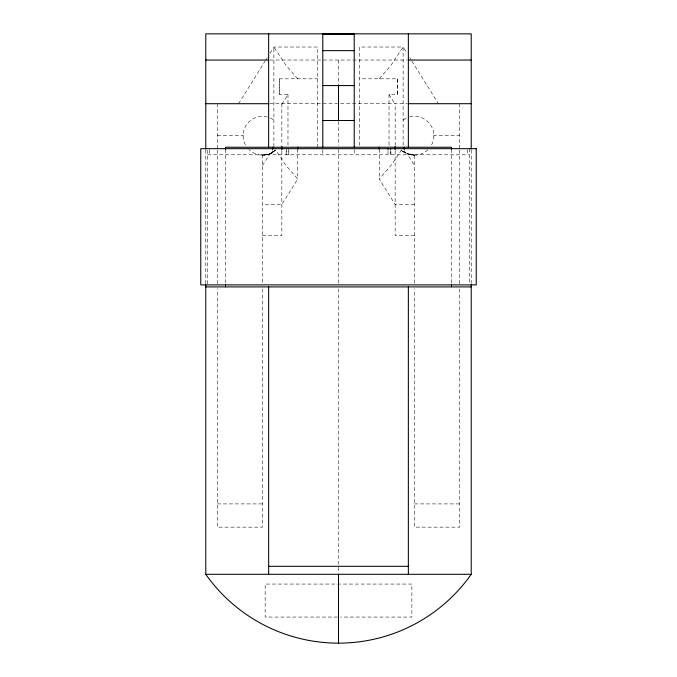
<?xml version="1.0" encoding="UTF-8"?>
<svg xmlns="http://www.w3.org/2000/svg" width="677" height="677" viewBox="0 0 677 677"><rect width="100%" height="100%" fill="white"/><g stroke="black" fill="none" stroke-linecap="round" stroke-linejoin="round"><path stroke-width="0.51" stroke-dasharray="3.38 2.54" d="M207.56 283.824L207.636 149.693M281.852 103.699L281.852 145.58M288.791 151.733L288.791 154.788L288.791 148.669M395.156 145.58L395.156 103.699M389.03 145.132L389.03 94.45L397.382 94.738L397.433 78.811L359.462 78.811M286.117 154.788L286.219 148.669M433.889 136.111L433.889 135.4L459.624 135.349M238.558 103.699L265.054 61.192M265.612 60.312L267.263 57.655M270.03 53.229L273.889 47.026L317.547 47.026L317.547 147.239M281.852 104.283L287.979 94.45L279.626 94.738L279.576 78.811L317.547 78.811M262.481 165.535L269.911 153.62A19.294 18.414 0 0 0 275.556 150.023L285.77 165.18L297.736 179.024L281.852 204.496L262.481 204.496M379.272 78.811L390.722 65.644L403.12 47.026L406.979 53.229M414.527 204.496L395.156 204.496L379.272 179.024L391.23 165.18L401.453 150.023A19.294 18.414 0 0 0 407.097 153.628L414.527 155.101L414.527 283.765M274.177 151.174L271.443 152.9M272.899 152.063C274.464 153.594 254.941 156.319 264.656 154.982M272.729 150.632C273.525 154.728 265.079 154.356 262.481 155.101L262.481 283.765M268.194 154.238L262.862 155.101A23.856 21.334 90 0 0 269.911 153.628M270.038 60.041L406.97 60.041M269.708 103.699L337.451 103.699M340.599 103.699L407.3 103.699M217.376 135.349L243.111 135.349L243.111 136.111M207.636 154.788L469.364 154.788M262.481 235.562L281.852 235.562L281.852 150.768M414.527 235.562L395.156 235.562L395.156 150.768M217.376 503.908L262.481 503.908M414.527 503.908L459.624 503.908M337.459 617.06L265.139 617.06L265.139 584.065L411.87 584.065L411.87 617.06L340.599 617.06M407.097 153.628A23.856 21.334 -90 0 0 414.146 155.092L407.097 153.62L414.527 165.535M414.146 155.101L410.567 154.695M402.73 151.098L405.557 152.9M402.823 151.174L404.381 152.232M297.736 78.811L286.278 65.644L273.889 47.026L273.889 147.239M409.737 57.655L411.396 60.312M411.946 61.192L438.451 103.699M389.03 94.45L395.156 104.283M390.891 154.788L390.883 151.733M471.217 150.032L471.217 283.748M469.44 148.669L469.44 283.824M467.595 149.693L467.595 154.788M459.624 103.699L459.624 149.033M459.624 150.082L459.624 285.855M459.624 289.011L459.624 527.155L414.527 527.155L414.527 289.011M451.491 149.338L451.491 283.756M404.279 150.632L404.279 152.173A19.371 19.371 0 0 0 428.109 149.541M403.12 145.259L403.12 47.026L359.462 47.026L359.462 147.239M397.382 78.811L397.382 94.738M390.629 150.582L390.629 154.788M387.997 150.582L387.997 154.788M379.272 149.287L379.272 179.024M354.215 149.693L354.215 154.788M338.5 60.041L338.5 84.989M338.5 121.395L338.5 145.335M338.5 149.507L338.5 283.781M338.5 288.834L338.5 573.25M322.785 149.693L322.785 154.788M297.736 149.287L297.736 179.024M287.979 94.45L287.979 145.132M286.371 148.669L286.371 154.788M279.626 78.811L279.626 94.738M262.481 289.011L262.481 527.155L217.376 527.155L217.376 289.011M225.509 149.338L225.509 283.756M217.376 103.699L217.376 149.033M217.376 150.082L217.376 285.855M209.405 149.693L209.405 154.788M205.783 150.032L205.783 283.748M409.695 116.969A19.371 19.371 0 0 1 431.621 144.844M403.12 120.074A19.371 19.371 0 0 1 406.682 118.018M275.454 149.871A21.089 17.814 -78.6 0 1 272.662 152.029M404.22 152.308A21.089 18.118 82 0 1 401.351 150.176M272.729 152.173A19.371 19.371 0 0 1 248.899 149.541M245.387 144.844A19.371 19.371 0 0 1 267.313 116.969M270.326 118.018A19.371 19.371 0 0 1 273.889 120.074"/><path stroke-width="1.02" d="M322.785 34.146L354.223 34.146M322.785 50.648L354.223 50.648M205.783 60.041L268.651 60.041M408.358 60.041L471.217 60.041M322.785 85.573L354.223 85.573M205.783 103.699L268.651 103.699M408.358 103.699L471.217 103.699M322.785 120.506L354.223 120.506M205.783 286.904L471.217 286.904M268.651 566.311L408.358 566.311M205.783 284.805L205.783 574.308L471.217 574.308L471.217 284.805M471.217 148.974L471.217 33.85L205.783 33.85L205.783 148.974M451.491 149.338L451.491 147.239L225.509 147.239L225.509 149.338M451.491 284.805L451.491 286.904M408.358 33.85L408.358 147.239M408.358 286.904L408.358 574.308M404.279 147.239L404.279 149.397M395.156 146.579L395.156 149.786M390.629 148.669L390.629 149.439M388.09 148.669L388.09 149.439M379.272 147.239L379.272 149.287M354.223 33.85L354.223 147.239M338.5 85.573L338.5 120.506M338.5 574.308L338.5 643.15M322.785 33.85L322.785 147.239M297.736 147.239L297.736 149.287M281.852 146.579L281.852 149.786M272.729 147.239L272.729 149.397M268.651 33.85L268.651 147.239M268.651 286.904L268.651 574.308M225.509 284.805L225.509 286.904M471.217 574.308A162.353 162.353 0 0 1 205.783 574.308M476.236 148.669L200.764 148.669L200.764 284.882L476.236 284.882L476.236 148.669"/></g></svg>
